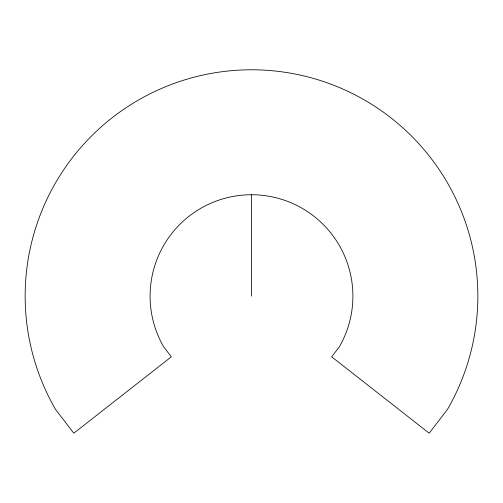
<?xml version="1.0" encoding="UTF-8"?>
<svg xmlns="http://www.w3.org/2000/svg" width="503" height="503" viewBox="0 0 503 503"><rect width="100%" height="100%" fill="white"/><g stroke="black" fill="none" stroke-linecap="round" stroke-linejoin="round"><path stroke-width="0.75" d="M251.5 194.736A101.405 101.405 0 0 0 163.682 346.844L171.328 356.809L73.809 433.209L55.475 409.316A226.35 226.35 0 0 1 251.5 69.791A226.35 226.35 0 0 1 447.525 409.316L429.191 433.209L331.672 356.809L339.318 346.844A101.405 101.405 0 0 0 251.5 194.736L251.5 296.141"/></g></svg>
